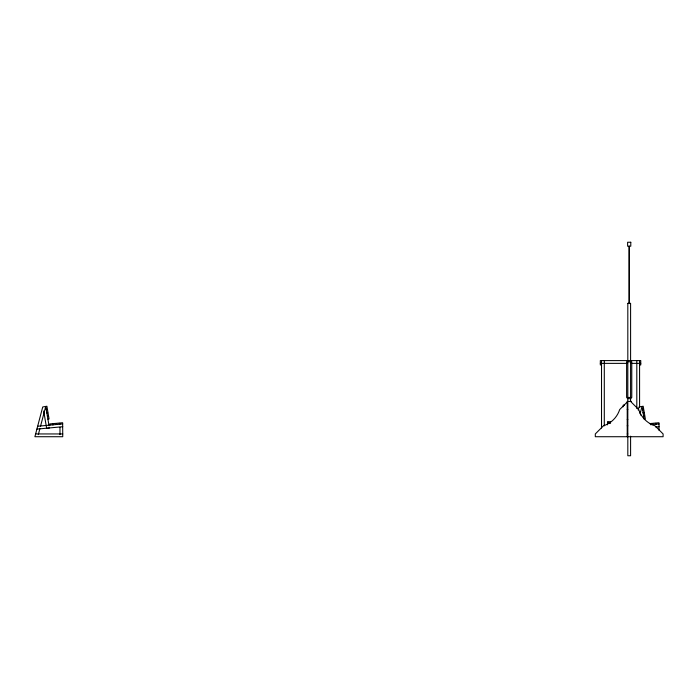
<?xml version="1.0" encoding="UTF-8"?>
<svg xmlns="http://www.w3.org/2000/svg" width="698" height="698" viewBox="0 0 698 698"><rect width="100%" height="100%" fill="white"/><g stroke="black" fill="none" stroke-linecap="round" stroke-linejoin="round"><path stroke-width="1.05" d="M607.461 424.864L607.574 421.548L610.34 421.801L610.226 422.988M622.991 406.882L623.305 405.058L624.474 405.259M38.32 434.636L39.969 428.371M40.519 426.277L45.736 406.445L49.052 425.902M638.208 410.031L639.019 406.951L643.19 406.245L643.661 408.984L642.483 409.176M640.101 413.748L642.02 406.445L644.184 419.149L645.353 418.948L644.891 416.209L643.713 416.409M627.816 401.437L619.684 409.56A25.189 25.189 0 0 1 603.43 425.815L595.307 433.947L595.307 436.721L663.1 436.721L663.1 433.947L654.968 425.815A25.189 25.189 0 0 1 638.714 409.56L630.591 401.437M46.199 409.176L47.377 408.984L46.906 406.245L42.735 406.951L34.9 436.721L62.75 436.721L62.637 422.735L59.871 422.997L59.984 424.183M46.304 409.77L47.473 409.569L47.944 412.3L46.766 412.501M46.871 413.085L48.04 412.893L48.502 415.624L47.333 415.825M47.429 416.409L48.607 416.209L49.069 418.948L47.9 419.149M49.401 427.953L46.661 428.415L43.695 411.009M642.588 409.77L643.757 409.569L644.228 412.3L643.05 412.501M643.155 413.085L644.324 412.893L644.786 415.624L643.617 415.825M37.657 426.251L62.75 423.922M36.907 429.104L62.75 426.714M649.445 423.616L652.211 423.363L652.316 424.55M650.475 424.716L659.034 423.922L658.921 422.735L656.155 422.997L656.268 424.183M655.797 427.01L659.034 426.714M627.816 303.307L630.591 303.307M627.615 360.596L600.324 360.596L600.324 364.941L601.519 364.941M627.816 361.782L630.591 361.782M600.324 363.37L627.615 363.37M630.879 363.37L640.764 363.37M639.577 364.941L640.764 364.941L640.764 360.596L627.816 360.596L626.621 361.782L626.621 397.467L627.816 398.663L630.591 398.663L631.777 397.467L631.777 361.782L630.591 360.596M627.816 397.467L630.591 397.467M631.184 401.437L627.223 401.437L627.223 436.721M627.223 409.56L627.816 409.56M627.223 419.655L627.816 419.655M627.223 425.815L627.816 425.815M35.633 433.947L62.75 433.947M627.223 433.947L627.816 433.947M607.461 422.735L610.602 423.023M640.153 412.029L640.677 415.101M655.675 424.236L655.562 423.049L652.805 423.302L652.909 424.489M59.391 424.236L59.278 423.049L56.521 423.302L56.625 424.489M56.032 424.55L55.927 423.363L53.161 423.616L53.275 424.803M52.682 424.855L52.568 423.669L49.811 423.93L49.916 425.117M659.034 423.922L659.034 430.326M639.577 360.596L639.577 407.362M636.803 360.596L636.803 408.443M630.591 401.376L630.591 303.508L627.816 303.508L627.816 455.75L630.591 455.75L630.591 436.18M629.395 246.211L629.395 303.307M629.003 246.211L629.003 303.307M604.294 360.596L604.294 425.841M601.519 360.596L601.519 428.022M59.976 427.316L59.976 434.627M630.783 242.25L627.615 242.25L627.615 246.211L630.783 246.211L630.783 242.25"/></g></svg>
